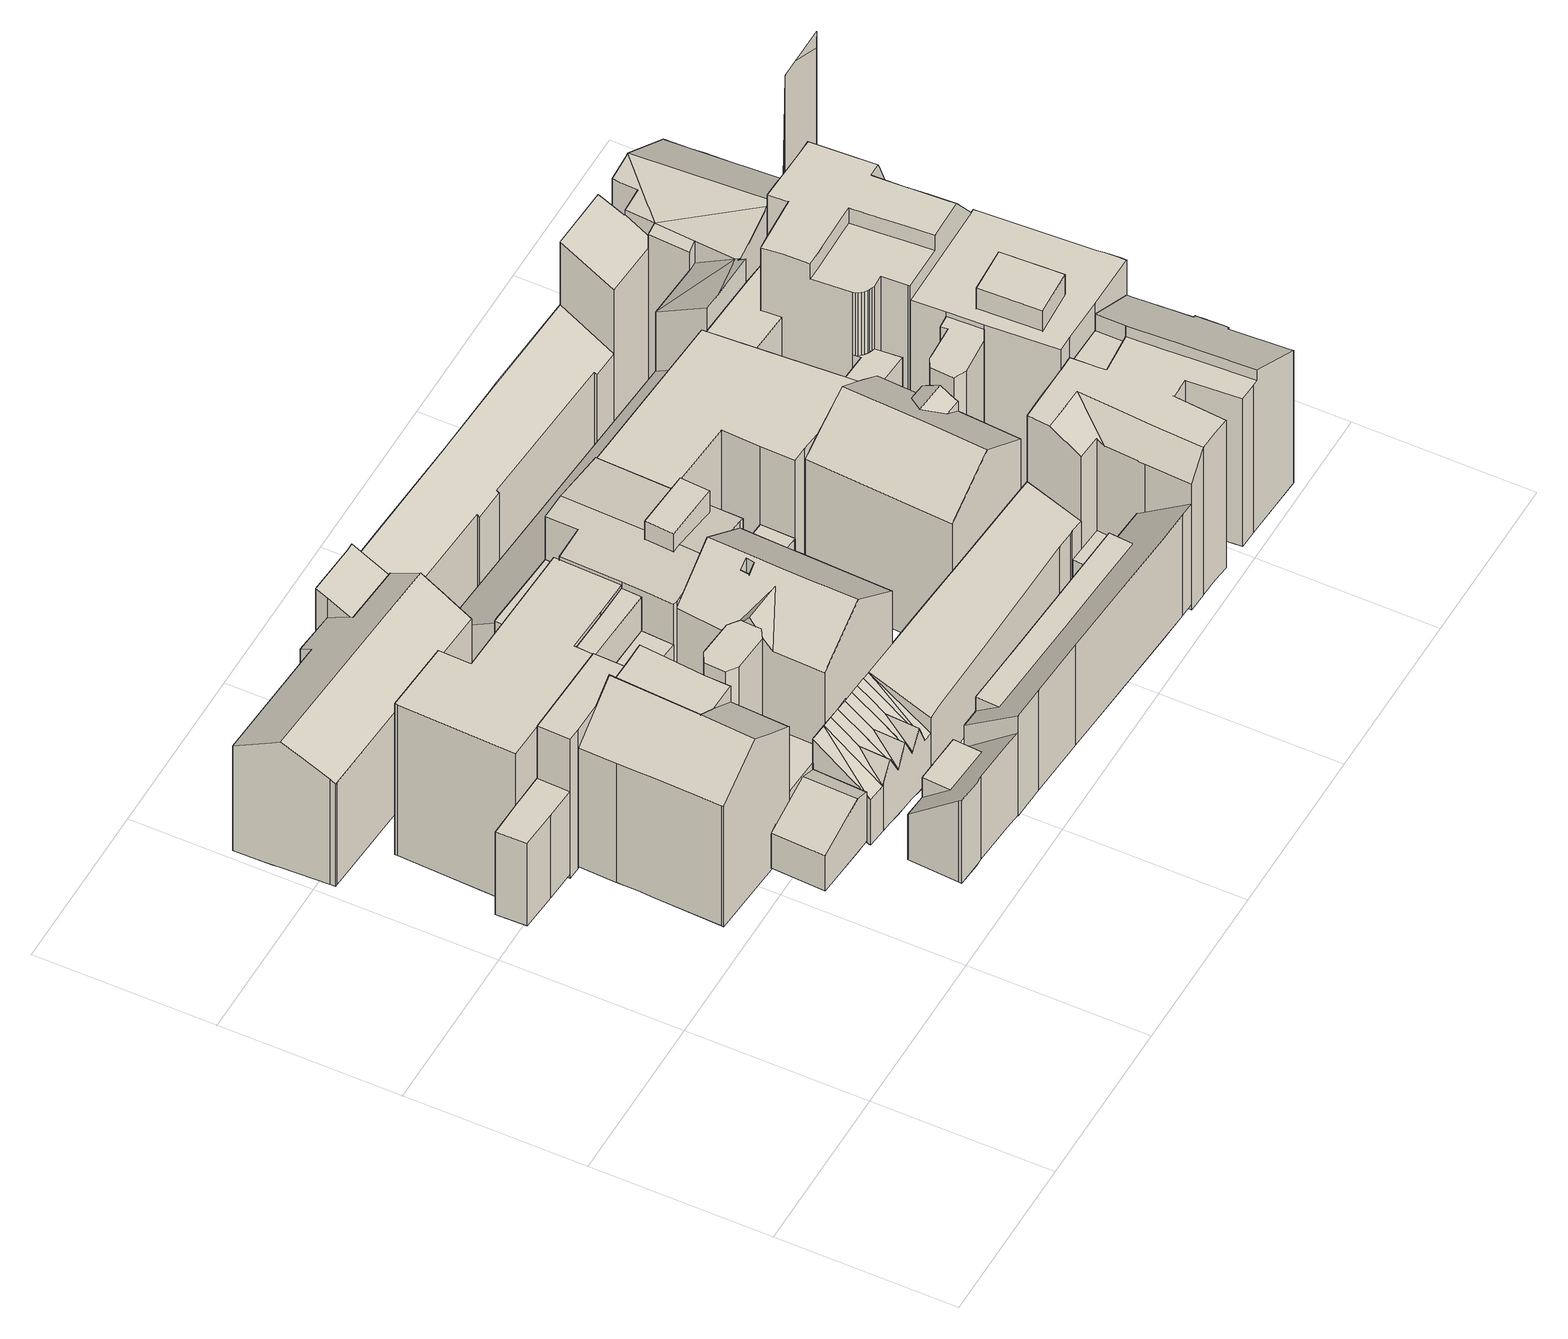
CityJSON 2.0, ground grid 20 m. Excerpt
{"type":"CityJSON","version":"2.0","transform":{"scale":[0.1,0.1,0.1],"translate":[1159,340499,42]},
"CityObjects":{
"building1":{"type":"Building","children":["building1-1","building1-2","building1-3","building1-4"]},
"building1-1":{"type":"BuildingPart","attributes":{"measuredHeight":23.34,"roofType":"SATTELDACH","HoeheDach":"68","NiedrigsteTraufeDesGebaeudes":"63","Blattnummer":"102081","HoeheGrund":"44"},"parents":["building1"],"geometry":[{"type":"Solid","lod":"2","boundaries":[[[[0,1,2,3]],[[0,4,5,1]],[[6,7,8,9]],[[10,11,7,6]],[[12,13,11,10]],[[9,8,13,12]],[[14,15,16,17,18,19,20,21,22,23,24,25]],[[26,25,24,23,22,21,20,27,28,29,30,31]],[[18,17,16,15,14,32,33,34,35,36,37,38,39,40,41,42,19],[6,9,12,10]],[[31,30,29,28,27,43,44,4,0,3,45],[7,11,13,8]],[[45,3,2,36,35,34]],[[33,32,14,25,26,31,45,34]],[[5,4,44,43,41,40,39,38]],[[27,20,19,42,41,43]],[[2,1,5,38,37,36]]]]}]},
"building1-2":{"type":"BuildingPart","attributes":{"measuredHeight":21.14,"roofType":"SATTELDACH","HoeheDach":"66","NiedrigsteTraufeDesGebaeudes":"61","Blattnummer":"102081","HoeheGrund":"44"},"parents":["building1"],"geometry":[{"type":"Solid","lod":"2","boundaries":[[[[46,47,48,49,50,51,52,53]],[[54,55,56,57]],[[52,58,59,53]],[[53,59,46]],[[60,51,50,61]],[[61,50,49,62]],[[62,49,48,63]],[[64,47,46]],[[65,66,67,68]],[[69,70,71,72,73,74,75,76,55,54]],[[62,63,77,78,72,71,70,69,54,57,79,80,65,68,81,82,60,61]],[[56,83,84,66,65,80,79,57]],[[85,58,52,51,60,82,81,68,67]],[[64,86,73,72,78,77,63,48,47]],[[75,74,73,86,64,46,59,76]],[[76,59,58,85,67,66,84,83,56,55]]]]}]},
"building1-3":{"type":"BuildingPart","attributes":{"measuredHeight":7.83,"roofType":"FLACHDACH","HoeheDach":"52","NiedrigsteTraufeDesGebaeudes":"52","Blattnummer":"102081","HoeheGrund":"45"},"parents":["building1"],"geometry":[{"type":"Solid","lod":"2","boundaries":[[[[87,88,89,90,91,92,93]],[[94,95,96,97,98,99,100]],[[100,99,88,87]],[[99,98,89,88]],[[98,97,90,89]],[[97,96,91,90]],[[96,95,92,91]],[[95,94,93,92]],[[94,100,87,93]]]]}]},
"building1-4":{"type":"BuildingPart","attributes":{"measuredHeight":21.07,"roofType":"FLACHDACH","HoeheDach":"66","NiedrigsteTraufeDesGebaeudes":"66","Blattnummer":"102081","HoeheGrund":"45"},"parents":["building1"],"geometry":[{"type":"Solid","lod":"2","boundaries":[[[[63,62,101,102,103,104,105,106]],[[107,108,109,110,111,112,113,114]],[[114,113,62,63]],[[113,112,101,62]],[[112,111,102,101]],[[111,110,103,102]],[[110,109,104,103]],[[109,108,105,104]],[[108,107,106,105]],[[107,114,63,106]]]]}]},
"building2":{"type":"Building","children":["building2-1","building2-2","building2-3","building2-4","building2-5","building2-6","building2-7","building2-8"]},
"building2-1":{"type":"BuildingPart","attributes":{"measuredHeight":11.5,"roofType":"PULTDACH","HoeheDach":"56","NiedrigsteTraufeDesGebaeudes":"53","Blattnummer":"102081","HoeheGrund":"44"},"parents":["building2"],"geometry":[{"type":"Solid","lod":"2","boundaries":[[[[115,116,117,118]],[[118,117,119,120]],[[120,119,121,122]],[[122,121,123,124]],[[124,123,125,126]],[[126,125,127,128]],[[129,130,131,132]],[[132,131,133,134]],[[135,136,137,128,127,138,139,140,141,142]],[[143,116,115,144,134,133]],[[141,145,130,129,146,142]],[[122,124,126,128,137,136,135,142,146,129,132,134,144,115,118,120]],[[140,139,138,127,125,123,121,119,117,116,143,133,131,130,145,141]]]]}]},
"building2-2":{"type":"BuildingPart","attributes":{"measuredHeight":11.26,"roofType":"PULTDACH","HoeheDach":"56","NiedrigsteTraufeDesGebaeudes":"51","Blattnummer":"102081","HoeheGrund":"45"},"parents":["building2"],"geometry":[{"type":"Solid","lod":"2","boundaries":[[[[147,148,149,150,151]],[[149,152,153,150]],[[154,155,156,157,158,159,149,148,147]],[[160,161,156,155,154]],[[162,156,161]],[[162,163,164,158,157,156]],[[165,166,167,164,163,168]],[[169,165,168]],[[170,165,169]],[[170,171,172,167,166,165]],[[173,174,175,176,172,171,177]],[[178,174,173]],[[179,174,178]],[[179,180,176,175,174]],[[181,182,180,179]],[[183,181,179]],[[184,153,152,92]],[[162,168,163]],[[170,177,171]],[[185,186,187,188,189,190,191,192,193,194,195,196,197,184,92,198,91,199,200,201,202,203,204,205]],[[149,159,158,164,167,172,176,180,182,205,204,203,202,201,200,199,91,198,92,152]],[[193,192,191,190,189,188,187,186,183,179,178,173,177,170,169,168,162,161,160,194]],[[195,194,160,154,147,151,196]],[[181,183,186,185,205,182]],[[151,150,153,184,197,196]]]]}]},
"building2-3":{"type":"BuildingPart","attributes":{"measuredHeight":22.22,"roofType":"FLACHDACH","HoeheDach":"66","NiedrigsteTraufeDesGebaeudes":"61","Blattnummer":"102081","HoeheGrund":"44"},"parents":["building2"],"geometry":[{"type":"Solid","lod":"2","boundaries":[[[[206,207,208,209,210,211,212,213,214,215,216,217,218,219,220,221,222,223]],[[224,225,226,227]],[[228,229,225,224]],[[230,231,232,233]],[[234,235,236,237]],[[238,222,221,239]],[[239,221,220,240]],[[240,220,219,241]],[[241,219,218,242]],[[242,218,217,243]],[[243,217,216,244]],[[244,216,215,245]],[[245,215,214,246]],[[246,214,213,247]],[[247,213,212,248]],[[248,212,211,249]],[[249,211,210,250]],[[251,252,253,254,209,208,207,206,223,255]],[[226,256,257,258,259,260,261,262,263,264,265,227]],[[248,249,250,266,234,237,267,268,269,270,269,271,272,273,228,224,227,265,264,263,262,261,274,275,276,277,278,279,230,233,280,281,282,283,284,238,239,240,241,242,243,244,245,246,247]],[[285,286,287,288,289,290,291,292,293,292,294,295,236,235,254,253,252,251,255,296,297,298,299,232,231,300,301,302,303]],[[229,289,288,287,286,259,258,257,256,226,225]],[[301,300,231,230,279,278,277,302]],[[273,272,271,291,290,289,229,228]],[[299,298,297,282,281,280,233,232]],[[297,296,255,223,222,238,284,283,282]],[[266,250,210,209,254,235,234]],[[267,237,236,295,294,268]],[[271,269,270,293,292,291]],[[269,268,294,292,293,270]],[[274,261,260,304,305,275]],[[305,303,302,277,276,275]],[[304,260,259,286,285,303,305]]]]}]},
"building2-4":{"type":"BuildingPart","attributes":{"measuredHeight":14.08,"roofType":"PULTDACH","HoeheDach":"59","NiedrigsteTraufeDesGebaeudes":"54","Blattnummer":"102081","HoeheGrund":"45"},"parents":["building2"],"geometry":[{"type":"Solid","lod":"2","boundaries":[[[[306,307,308,309,310,311]],[[312,313,314,315]],[[315,314,316,317]],[[318,319,320,321]],[[311,310,322]],[[323,309,308,324]],[[325,307,306]],[[326,327,328,329]],[[329,328,330,331]],[[331,330,332,333]],[[333,332,334,335]],[[331,333,335,336,318,321,337,312,315,317,338,323,324,339,326,329]],[[340,320,319,341,334,332,330,328,327,325,306,311,322,316,314,313]],[[307,325,327,326,339,324,308]],[[336,335,334,341,319,318]],[[337,321,320,340,313,312]],[[322,310,309,323,338,317,316]]]]}]},
"building2-5":{"type":"BuildingPart","attributes":{"measuredHeight":4.6,"roofType":"FLACHDACH","HoeheDach":"49","NiedrigsteTraufeDesGebaeudes":"49","Blattnummer":"102081","HoeheGrund":"45"},"parents":["building2"],"geometry":[{"type":"Solid","lod":"2","boundaries":[[[[342,343,344,345,346,347]],[[348,349,350,351,352,353]],[[353,352,343,342]],[[352,351,344,343]],[[351,350,345,344]],[[350,349,346,345]],[[349,348,347,346]],[[348,353,342,347]]]]}]},
"building2-6":{"type":"BuildingPart","attributes":{"measuredHeight":19.61,"roofType":"FLACHDACH","HoeheDach":"64","NiedrigsteTraufeDesGebaeudes":"64","Blattnummer":"102081","HoeheGrund":"44"},"parents":["building2"],"geometry":[{"type":"Solid","lod":"2","boundaries":[[[[354,355,356,357]],[[358,359,360,361]],[[361,360,355,354]],[[360,359,356,355]],[[359,358,357,356]],[[358,361,354,357]]]]}]},
"building2-7":{"type":"BuildingPart","attributes":{"measuredHeight":11.61,"roofType":"PULTDACH","HoeheDach":"56","NiedrigsteTraufeDesGebaeudes":"51","Blattnummer":"102081","HoeheGrund":"45"},"parents":["building2"],"geometry":[{"type":"Solid","lod":"2","boundaries":[[[[362,363,364,365,366]],[[367,368,369,370]],[[370,369,371,372]],[[366,365,373]],[[374,363,362]],[[375,376,377,378]],[[378,379,380,381,367,370,372,382,383,384,375]],[[385,386,387,377,376,374,362,366,373,371,369,368]],[[363,374,376,375,384,383,364]],[[379,378,377,387,386,380]],[[381,380,386,385,368,367]],[[373,365,364,383,382,372,371]]]]}]},
"building2-8":{"type":"BuildingPart","attributes":{"measuredHeight":7.51,"roofType":"SATTELDACH","HoeheDach":"52","NiedrigsteTraufeDesGebaeudes":"50","Blattnummer":"102081","HoeheGrund":"45"},"parents":["building2"],"geometry":[{"type":"Solid","lod":"2","boundaries":[[[[388,389,390,391,392]],[[393,392,391,394]],[[394,391,390,395]],[[396,397,398,393,394,395,399,400,401]],[[389,402,403,401,400,399,395,390]],[[397,396,401,403,404,405]],[[398,397,405,388,392,393]],[[405,404,403,402,389,388]]]]}]},
"building3":{"type":"Building","children":["building3-1","building3-2","building3-3","building3-4","building3-5","building3-6","building3-7","building3-8","building3-9","building3-10","building3-11","building3-12","building3-13"]},
"building3-1":{"type":"BuildingPart","attributes":{"measuredHeight":15.81,"roofType":"FLACHDACH","HoeheDach":"58","NiedrigsteTraufeDesGebaeudes":"54","Blattnummer":"102081","HoeheGrund":"42"},"parents":["building3"],"geometry":[{"type":"Solid","lod":"2","boundaries":[[[[406,407,408,409,410,411]],[[412,413,414,415,416,417]],[[415,414,418,419,420,411,410]],[[417,416,409,408]],[[421,422,423,413,412,407,406]],[[409,416,415,410]],[[407,412,417,408]],[[413,423,418,414]],[[423,422,419,418]],[[422,421,420,419]],[[421,406,411,420]]]]}]},
"building3-2":{"type":"BuildingPart","attributes":{"measuredHeight":19.51,"roofType":"FLACHDACH","HoeheDach":"63","NiedrigsteTraufeDesGebaeudes":"63","Blattnummer":"102081","HoeheGrund":"43"},"parents":["building3"],"geometry":[{"type":"Solid","lod":"2","boundaries":[[[[424,425,426,427,428,429,430,431]],[[432,433,434,435,436,437,438,439]],[[439,438,425,424]],[[438,437,426,425]],[[437,436,427,426]],[[436,435,428,427]],[[435,434,429,428]],[[434,433,430,429]],[[433,432,431,430]],[[432,439,424,431]]]]}]},
"building3-3":{"type":"BuildingPart","attributes":{"measuredHeight":19.5,"roofType":"FLACHDACH","HoeheDach":"64","NiedrigsteTraufeDesGebaeudes":"64","Blattnummer":"102081","HoeheGrund":"44"},"parents":["building3"],"geometry":[{"type":"Solid","lod":"2","boundaries":[[[[440,441,442,443,444]],[[445,446,447,448,449]],[[449,448,441,440]],[[448,447,442,441]],[[447,446,443,442]],[[446,445,444,443]],[[445,449,440,444]]]]}]},
"building3-4":{"type":"BuildingPart","attributes":{"measuredHeight":8.57,"roofType":"FLACHDACH","HoeheDach":"53","NiedrigsteTraufeDesGebaeudes":"53","Blattnummer":"102081","HoeheGrund":"44"},"parents":["building3"],"geometry":[{"type":"Solid","lod":"2","boundaries":[[[[450,451,452,453,454,455]],[[456,457,458,459,460,461]],[[461,460,451,450]],[[460,459,452,451]],[[459,458,453,452]],[[458,457,454,453]],[[457,456,455,454]],[[456,461,450,455]]]]}]},
"building3-5":{"type":"BuildingPart","attributes":{"measuredHeight":14.14,"roofType":"FLACHDACH","HoeheDach":"58","NiedrigsteTraufeDesGebaeudes":"58","Blattnummer":"102081","HoeheGrund":"44"},"parents":["building3"],"geometry":[{"type":"Solid","lod":"2","boundaries":[[[[440,462,463,464,441]],[[465,466,467,468,469]],[[469,468,462,440]],[[468,467,463,462]],[[467,466,464,463]],[[466,465,441,464]],[[465,469,440,441]]]]}]},
"building3-6":{"type":"BuildingPart","attributes":{"measuredHeight":11.63,"roofType":"FLACHDACH","HoeheDach":"56","NiedrigsteTraufeDesGebaeudes":"56","Blattnummer":"102081","HoeheGrund":"45"},"parents":["building3"],"geometry":[{"type":"Solid","lod":"2","boundaries":[[[[470,471,472,473,474,475]],[[476,477,478,479,480,481]],[[481,480,471,470]],[[480,479,472,471]],[[479,478,473,472]],[[478,477,474,473]],[[477,476,475,474]],[[476,481,470,475]]]]}]},
"building3-7":{"type":"BuildingPart","attributes":{"measuredHeight":16.98,"roofType":"FLACHDACH","HoeheDach":"61","NiedrigsteTraufeDesGebaeudes":"61","Blattnummer":"102081","HoeheGrund":"44"},"parents":["building3"],"geometry":[{"type":"Solid","lod":"2","boundaries":[[[[482,483,484,485,486,487,488,489,490,491,492,493,494,495,496]],[[497,498,499,500,501,502,503,504,505,506,507,508,509,510,511]],[[511,510,483,482]],[[510,509,484,483]],[[509,508,485,484]],[[508,507,486,485]],[[507,506,487,486]],[[506,505,488,487]],[[505,504,489,488]],[[504,503,490,489]],[[503,502,491,490]],[[502,501,492,491]],[[501,500,493,492]],[[500,499,494,493]],[[499,498,495,494]],[[498,497,496,495]],[[497,511,482,496]]]]}]},
"building3-8":{"type":"BuildingPart","attributes":{"measuredHeight":19.28,"roofType":"FLACHDACH","HoeheDach":"63","NiedrigsteTraufeDesGebaeudes":"63","Blattnummer":"102081","HoeheGrund":"44"},"parents":["building3"],"geometry":[{"type":"Solid","lod":"2","boundaries":[[[[512,513,514,515,516]],[[517,518,519,520,521]],[[521,520,513,512]],[[520,519,514,513]],[[519,518,515,514]],[[518,517,516,515]],[[517,521,512,516]]]]}]},
"building3-9":{"type":"BuildingPart","attributes":{"measuredHeight":22.98,"roofType":"FLACHDACH","HoeheDach":"67","NiedrigsteTraufeDesGebaeudes":"67","Blattnummer":"102081","HoeheGrund":"44"},"parents":["building3"],"geometry":[{"type":"Solid","lod":"2","boundaries":[[[[522,523,524,525]],[[526,527,528,529]],[[529,528,523,522]],[[528,527,524,523]],[[527,526,525,524]],[[526,529,522,525]]]]}]},
"building3-10":{"type":"BuildingPart","attributes":{"measuredHeight":21.34,"roofType":"SATTELDACH","HoeheDach":"65","NiedrigsteTraufeDesGebaeudes":"64","Blattnummer":"102081","HoeheGrund":"43"},"parents":["building3"],"geometry":[{"type":"Solid","lod":"2","boundaries":[[[[530,531,532,533,534,535,536,537,538,539,540,541,542]],[[543,544,545,546,547,548,536,535,549,550,532,531]],[[551,540,539,552]],[[552,539,538,553]],[[553,538,537,554]],[[555,534,533,556]],[[557,530,542,558]],[[559,550,549,560]],[[561,547,546,562]],[[562,546,545,563]],[[563,545,544,564]],[[564,544,543,565]],[[536,548,547,561,566,567,554,537]],[[568,565,543,531,530,557]],[[532,550,559,569,556,533]],[[570,560,549,535,534,555]],[[542,541,540,551,571,558]],[[562,563,564,565,568,557,558,571,551,552,553,554,567,566,561],[570,555,556,569,559,560]]]]}]},
"building3-11":{"type":"BuildingPart","attributes":{"measuredHeight":21.21,"roofType":"FLACHDACH","HoeheDach":"64","NiedrigsteTraufeDesGebaeudes":"64","Blattnummer":"102081","HoeheGrund":"42"},"parents":["building3"],"geometry":[{"type":"Solid","lod":"2","boundaries":[[[[572,573,574,415,410,411,420,575,576,577,578,579]],[[580,581,582,583,584,585,586,587,588,589,590,591]],[[591,590,573,572]],[[590,589,574,573]],[[589,588,415,574]],[[588,587,410,415]],[[587,586,411,410]],[[586,585,420,411]],[[585,584,575,420]],[[584,583,576,575]],[[583,582,577,576]],[[582,581,578,577]],[[581,580,579,578]],[[580,591,572,579]]]]}]},
"building3-12":{"type":"BuildingPart","attributes":{"measuredHeight":28.56,"roofType":"FLACHDACH","HoeheDach":"72","NiedrigsteTraufeDesGebaeudes":"67","Blattnummer":"102081","HoeheGrund":"43"},"parents":["building3"],"geometry":[{"type":"Solid","lod":"2","boundaries":[[[[592,593,594,595]],[[595,594,596,597]],[[597,596,598,599]],[[599,598,600,601]],[[601,600,602,603]],[[603,602,604,605]],[[605,604,606,607]],[[607,606,608,609]],[[609,608,610,611]],[[612,613,614,615]],[[616,617,618,619]],[[620,621,622,623]],[[624,625,626,617,616,627,628,629,630,631]],[[632,633,612,615,634,592,595,597,599,601,603,605,607,609,611,635,636,637,638,639,640,641,642,643,644,645,646,630,629,628,627,616,619,647,620,623]],[[648,649,650,651,652,653,654,655,656,657,658,659,660,661,662,663,664,665,666,667,668,669,670,671]],[[658,657,656,622,621,672,618,617,626,625,673,659]],[[671,670,669,668,640,639,638,637]],[[674,675,676,677,652,651,650,649]],[[636,635,611,610,674,649,648,671,637]],[[612,633,632,623,622,656,655,678,613]],[[663,662,631,630,646,645,644,664]],[[679,680,678,655,654,653,652,677]],[[672,621,620,647,619,618]],[[673,625,660,659]],[[641,640,668,667,666,642]],[[665,664,644,643,642,666]],[[634,615,614,681,593,592]],[[661,660,625,624,631,662]],[[610,608,606,604,602,600,598,596,594,593,681,614,613,678,680,679,677,676,675,674]]]]}]},
"building3-13":{"type":"BuildingPart","attributes":{"measuredHeight":20.29,"roofType":"FLACHDACH","HoeheDach":"64","NiedrigsteTraufeDesGebaeudes":"64","Blattnummer":"102081","HoeheGrund":"43"},"parents":["building3"],"geometry":[{"type":"Solid","lod":"2","boundaries":[[[[682,683,684,685,686,687,688,689,690,691]],[[692,693,694,695,696,697,698,699,700,701]],[[701,700,683,682]],[[700,699,684,683]],[[699,698,685,684]],[[698,697,686,685]],[[697,696,687,686]],[[696,695,688,687]],[[695,694,689,688]],[[694,693,690,689]],[[693,692,691,690]],[[692,701,682,691]]]]}]},
"building4":{"type":"Building","children":["building4-1","building4-2","building4-3","building4-4","building4-5"]},
"building4-1":{"type":"BuildingPart","attributes":{"measuredHeight":16.82,"roofType":"PULTDACH","HoeheDach":"60","NiedrigsteTraufeDesGebaeudes":"58","Blattnummer":"102081","HoeheGrund":"43"},"parents":["building4"],"geometry":[{"type":"Solid","lod":"2","boundaries":[[[[702,703,704,705,706,707]],[[708,709,710,711,712,713]],[[708,707,706,709]],[[709,706,705,710]],[[710,705,704,711]],[[711,704,703,712]],[[712,703,702,713]],[[713,702,707,708]]]]}]},
"building4-2":{"type":"BuildingPart","attributes":{"measuredHeight":17.64,"roofType":"SATTELDACH","HoeheDach":"60","NiedrigsteTraufeDesGebaeudes":"56","Blattnummer":"102081","HoeheGrund":"42"},"parents":["building4"],"geometry":[{"type":"Solid","lod":"2","boundaries":[[[[714,715,716,717,718,719,720,721,722,723]],[[724,725,726,727,728,716,715]],[[729,723,722,730]],[[730,722,721,731]],[[731,721,720,732]],[[732,720,719,733]],[[733,719,718,734]],[[734,718,717,735]],[[736,728,727,737]],[[737,727,726,738]],[[738,726,725,739]],[[739,725,724,740]],[[741,742,740,724,715,714,723,729]],[[728,736,743,735,717,716]],[[735,743,736,737,738,739,740,742,741,729,730,731,732,733,734]]]]}]},
"building4-3":{"type":"BuildingPart","attributes":{"measuredHeight":42.52,"roofType":"PULTDACH","HoeheDach":"85","NiedrigsteTraufeDesGebaeudes":"62","Blattnummer":"102081","HoeheGrund":"42"},"parents":["building4"],"geometry":[{"type":"Solid","lod":"2","boundaries":[[[[744,745,746,747,748,749,750,751,752,753,754]],[[755,756,757,758,759,754,753,760,761,762,763,764,765]],[[762,761,760,766,767,768,763]],[[751,750,769,752]],[[770,771,772,773,774,775]],[[776,777,778,779,780,781,782,783]],[[784,785,786,787,788,789,790]],[[791,768,792,793]],[[773,794,795,796,797,798,799]],[[800,765,764,768,791]],[[767,766,772,771]],[[760,753,752,769,777,766]],[[769,801,802,803,804,805,806,807,808,809,778,777]],[[810,790,789,811,812,801,813]],[[748,814,785,784,815,816,749]],[[817,793,792,818]],[[819,799,798,820]],[[820,798,797,821]],[[821,797,796,822]],[[774,773,799,819]],[[768,764,763]],[[755,765,800,823]],[[773,772,766,794]],[[824,767,771,770]],[[768,767,824]],[[794,766,825,795]],[[779,778,809,826]],[[826,809,808,827]],[[827,808,807,828]],[[801,812,802]],[[829,811,789,788]],[[784,790,810,815]],[[815,810,813,816]],[[786,785,814,830]],[[830,814,748,747]],[[830,747,746,745,744,754,759,758,757,756,755,823,831,817,818,832,775,774,819,820,821,822,833,834,835,782,781,780,779,826,827,828,836,837,838,839,840,829,788,787,786]],[[829,840,839,838,837,805,804,803,802,812,811]],[[816,813,801,769,750,749]],[[806,805,837,836,828,807]],[[841,842,783,782,835,834]],[[841,834,833,822,796,795,825]],[[843,770,775,832,818,792]],[[831,823,800,791,793,817]],[[777,776,783,842,841,825,766]],[[768,824,770,843,792]]]]}]},
"building4-4":{"type":"BuildingPart","attributes":{"measuredHeight":14.6,"roofType":"PULTDACH","HoeheDach":"57","NiedrigsteTraufeDesGebaeudes":"54","Blattnummer":"102081","HoeheGrund":"43"},"parents":["building4"],"geometry":[{"type":"Solid","lod":"2","boundaries":[[[[844,845,846,847]],[[847,846,848,849]],[[850,851,852,853]],[[853,852,854,855]],[[855,854,856,857]],[[857,856,858,859]],[[859,858,860,861]],[[861,860,862,863]],[[863,862,864,865]],[[866,867,868,869]],[[870,851,850,871,869,868]],[[872,867,866,873,849,848]],[[864,874,845,844,875,865]],[[871,850,853,855,857,859,861,863,865,875,844,847,849,873,866,869]],[[862,860,858,856,854,852,851,870,868,867,872,848,846,845,874,864]]]]}]},
"building4-5":{"type":"BuildingPart","attributes":{"measuredHeight":14.84,"roofType":"PULTDACH","HoeheDach":"58","NiedrigsteTraufeDesGebaeudes":"54","Blattnummer":"102081","HoeheGrund":"43"},"parents":["building4"],"geometry":[{"type":"Solid","lod":"2","boundaries":[[[[876,877,878,879,880,881,882,883,884]],[[885,886,887,888,889,890,891,892,893]],[[885,884,883,886]],[[886,883,882,887]],[[887,882,881,888]],[[888,881,880,889]],[[889,880,879,890]],[[893,892,877,876,884,885]],[[891,890,879,878,877,892]]]]}]},
"building5":{"type":"Building","children":["building5-1","building5-2","building5-3","building5-4"]},
"building5-1":{"type":"BuildingPart","attributes":{"measuredHeight":22.81,"roofType":"SATTELDACH","HoeheDach":"67","NiedrigsteTraufeDesGebaeudes":"62","Blattnummer":"102081","HoeheGrund":"44"},"parents":["building5"],"geometry":[{"type":"Solid","lod":"2","boundaries":[[[[894,895,896,897,898]],[[899,900,901,902,903,904,905,906,896,895,894]],[[907,908,909,903,902]],[[901,910,911,907,902]],[[912,898,897,913]],[[903,909,904]],[[900,910,901]],[[914,915,916,917,918,919,920,912,913,921,922,923]],[[896,906,905,923,922,921,913,897]],[[911,917,916,915,908,907]],[[910,900,899,919,918,917,911]],[[915,914,923,905,904,909,908]],[[920,919,899,894,898,912]]]]}]},
"building5-2":{"type":"BuildingPart","attributes":{"measuredHeight":22.89,"roofType":"FLACHDACH","HoeheDach":"67","NiedrigsteTraufeDesGebaeudes":"67","Blattnummer":"102081","HoeheGrund":"44"},"parents":["building5"],"geometry":[{"type":"Solid","lod":"2","boundaries":[[[[924,925,926,927,928,929,930,931,932]],[[933,934,935,936,937,938,939,940,941]],[[941,940,925,924]],[[940,939,926,925]],[[939,938,927,926]],[[938,937,928,927]],[[937,936,929,928]],[[936,935,930,929]],[[935,934,931,930]],[[934,933,932,931]],[[933,941,924,932]]]]}]},
"building5-3":{"type":"BuildingPart","attributes":{"measuredHeight":26.37,"roofType":"FLACHDACH","HoeheDach":"70","NiedrigsteTraufeDesGebaeudes":"70","Blattnummer":"102081","HoeheGrund":"44"},"parents":["building5"],"geometry":[{"type":"Solid","lod":"2","boundaries":[[[[942,943,944,945]],[[946,947,948,949]],[[949,948,943,942]],[[948,947,944,943]],[[947,946,945,944]],[[946,949,942,945]]]]}]},
"building5-4":{"type":"BuildingPart","attributes":{"measuredHeight":23.99,"roofType":"FLACHDACH","HoeheDach":"67","NiedrigsteTraufeDesGebaeudes":"67","Blattnummer":"102081","HoeheGrund":"43"},"parents":["building5"],"geometry":[{"type":"Solid","lod":"2","boundaries":[[[[950,951,952,953]],[[951,954,955,952]],[[954,956,957,955]],[[956,958,959,957]],[[958,960,961,959]],[[960,962,963,961]],[[964,965,966,967]],[[965,968,969,966]],[[968,970,971,969]],[[970,964,967,971]],[[963,972,973,974,975,953,952,955,957,959,961],[967,966,969,971]],[[960,958,956,954,951,950,976,977,978,979,962],[970,968,965,964]],[[962,979,972,963]],[[979,978,973,972]],[[978,977,974,973]],[[977,976,975,974]],[[976,950,953,975]]]]}]}
},
"vertices":[
[357,287,245],[310,290,245],[309,277,227],[309,265,210],[311,315,210],[310,300,231],[360,326,23],[360,326,246],[359,316,246],[359,316,23],[370,325,23],[370,325,254],[369,316,23],[369,316,253],[432,200,23],[434,257,23],[435,282,23],[436,307,23],[436,308,23],[438,367,23],[438,367,210],[436,308,210],[436,307,210],[435,282,210],[434,257,210],[432,200,210],[388,203,242],[375,370,256],[373,312,256],[372,286,256],[371,261,256],[369,204,256],[388,203,23],[369,204,23],[307,208,23],[309,265,23],[309,277,23],[310,290,23],[310,300,23],[311,315,23],[311,316,23],[316,372,23],[375,370,23],[316,372,212],[311,316,210],[307,208,210],
[210,277,219],[243,276,219],[243,282,219],[244,305,219],[251,378,219],[221,378,219],[189,379,219],[183,277,219],[121,220,25],[121,220,194],[121,222,194],[121,222,25],[189,379,236],[183,277,236],[221,378,25],[251,378,25],[244,305,25],[243,282,25],[243,276,197],[125,338,25],[125,338,192],[127,380,191],[127,380,25],[179,216,25],[198,215,25],[208,214,25],[241,212,25],[241,212,196],[208,214,217],[198,215,223],[179,216,236],[243,276,25],[241,214,25],[124,296,25],[125,315,25],[129,380,25],[189,379,25],[124,296,193],[125,315,192],[129,380,192],[241,214,196],
[243,282,26],[255,273,26],[297,270,26],[309,277,26],[307,208,26],[285,209,26],[241,212,26],[241,212,104],[285,209,104],[307,208,104],[309,277,104],[297,270,104],[255,273,104],[243,282,104],
[257,312,25],[298,309,25],[310,300,25],[309,277,25],[297,270,25],[255,273,25],[255,273,236],[297,270,236],[309,277,236],[310,300,236],[298,309,236],[257,312,236],[244,305,236],[243,282,236],
[543,193,22],[543,193,135],[670,185,134],[670,185,22],[682,184,133],[682,184,22],[678,124,111],[678,124,22],[662,125,112],[662,125,22],[658,125,112],[658,125,22],[638,126,112],[638,126,22],[388,203,22],[388,203,137],[432,200,136],[432,200,22],[465,198,136],[465,198,22],[401,133,22],[452,131,22],[487,130,22],[487,130,112],[452,131,112],[401,133,111],[384,133,111],[384,133,22],[517,195,135],[517,195,22],[388,199,135],[388,199,22],
[301,142,89],[303,175,114],[305,208,138],[280,146,90],[280,144,89],[285,209,138],[281,149,93],[301,142,90],[308,159,102],[316,176,115],[317,192,127],[318,207,138],[307,208,138],[302,142,92],[314,141,115],[327,139,89],[329,173,114],[331,206,137],[342,174,115],[343,186,123],[344,206,137],[327,139,90],[340,138,115],[352,137,89],[355,171,114],[357,205,137],[353,137,90],[365,173,115],[366,189,127],[367,204,137],[352,137,90],[363,135,115],[373,134,89],[378,203,137],[388,202,136],[388,203,136],[384,133,89],[281,149,26],[388,202,26],[384,133,26],[373,134,26],[363,135,26],[353,137,26],[352,137,26],[340,138,26],[327,139,26],[314,141,26],[302,142,26],[301,142,26],[280,144,26],[280,146,26],[305,208,26],[318,207,26],[331,206,26],[344,206,26],[357,205,26],[367,204,26],[378,203,26],[388,203,26],
[819,105,241],[820,95,241],[821,69,241],[824,10,241],[892,6,205],[892,10,205],[888,75,205],[892,76,203],[892,83,203],[891,104,203],[891,111,203],[890,111,204],[887,111,205],[883,176,205],[883,181,205],[819,182,239],[819,148,239],[817,148,241],[700,16,19],[700,16,195],[703,68,195],[703,68,19],[722,15,19],[722,15,225],[750,183,19],[750,183,226],[768,183,226],[768,183,19],[816,10,19],[816,10,226],[796,11,226],[796,11,19],[819,148,19],[819,182,19],[883,181,19],[883,176,19],[887,111,19],[890,111,19],[891,111,19],[891,104,19],[892,83,19],[892,76,19],[888,75,19],[892,10,19],[892,6,19],[819,105,226],[820,95,226],[821,69,226],[824,10,226],[817,148,226],[703,75,195],[704,77,195],[706,112,195],[706,113,195],[707,122,201],[707,122,19],[706,113,19],[706,112,19],[704,77,19],[703,75,19],[824,10,19],[792,70,19],[792,71,19],[769,71,19],[769,72,19],[764,12,19],[745,14,19],[723,15,19],[706,122,19],[678,124,19],[680,159,19],[682,184,19],[710,184,19],[734,183,19],[768,180,19],[769,153,19],[770,144,19],[771,144,19],[817,148,19],[708,157,226],[732,156,226],[729,111,226],[726,73,226],[723,15,226],[745,14,226],[764,12,226],[769,71,226],[769,72,226],[792,71,226],[792,70,226],[771,144,226],[770,144,226],[769,153,226],[768,180,226],[734,183,226],[710,184,226],[682,184,226],[680,159,226],[706,122,201],[678,124,201],
[650,53,141],[652,80,141],[466,91,141],[433,93,141],[403,95,141],[402,69,141],[378,36,27],[378,36,167],[381,96,121],[381,96,27],[383,96,121],[383,96,27],[485,30,27],[485,30,167],[417,34,167],[417,34,27],[403,95,121],[433,93,27],[466,91,27],[652,80,121],[659,80,27],[659,80,121],[704,77,121],[704,77,27],[703,68,128],[703,68,27],[700,16,168],[700,16,27],[683,17,168],[683,17,27],[648,19,27],[399,35,27],[403,95,27],[652,80,27],[399,35,167],[648,19,168],
[678,124,26],[707,122,26],[704,77,26],[659,80,26],[659,86,26],[662,125,26],[662,125,72],[659,86,72],[659,80,72],[704,77,72],[707,122,72],[678,124,72],
[768,183,20],[819,182,20],[819,148,20],[770,144,20],[770,144,216],[819,148,216],[819,182,216],[768,183,216],
[360,66,119],[362,98,119],[325,100,119],[304,101,119],[302,70,119],[274,43,28],[274,43,144],[274,46,142],[274,46,28],[278,103,91],[278,103,28],[304,101,91],[362,98,91],[381,96,28],[381,96,91],[378,36,144],[378,36,28],[358,38,28],[310,41,28],[300,41,28],[304,101,28],[325,100,28],[362,98,28],[300,41,144],[310,41,144],[358,38,144],
[264,150,103],[266,210,103],[241,212,92],[208,214,77],[205,154,77],[205,154,28],[208,214,28],[241,212,28],[284,203,28],[281,149,28],[264,150,28],[266,210,28],[284,209,28],[285,209,28],[284,209,96],[285,209,96],[284,203,96],[281,149,97],
[317,505,162],[260,507,162],[260,507,120],[157,511,120],[157,511,4],[317,505,4],[262,540,162],[265,540,162],[265,540,4],[158,547,4],[158,547,120],[262,540,120],[355,534,4],[354,498,4],[317,499,4],[317,499,162],[354,498,162],[355,534,162],
[766,508,12],[768,486,12],[702,482,12],[704,460,12],[648,463,12],[645,516,12],[655,515,12],[727,511,12],[727,511,207],[655,515,207],[645,516,207],[648,463,207],[704,460,207],[702,482,207],[768,486,207],[766,508,207],
[222,413,22],[221,378,22],[127,380,22],[112,381,22],[113,417,22],[113,417,217],[112,381,217],[127,380,217],[221,378,217],[222,413,217],
[442,366,21],[443,402,21],[536,396,21],[535,358,21],[534,358,21],[443,366,21],[443,366,107],[534,358,107],[535,358,107],[536,396,107],[443,402,107],[442,366,107],
[314,409,22],[312,373,22],[251,378,22],[221,378,163],[251,378,163],[312,373,163],[314,409,163],[222,413,163],
[113,417,28],[112,381,28],[76,383,28],[33,386,28],[32,420,28],[72,419,28],[72,419,144],[32,420,144],[33,386,144],[76,383,144],[112,381,144],[113,417,144],
[725,371,16],[727,344,16],[727,342,16],[680,345,16],[655,347,16],[653,380,16],[709,377,16],[708,386,16],[709,383,16],[710,381,16],[712,378,16],[714,376,16],[717,374,16],[719,373,16],[722,372,16],[722,372,186],[719,373,186],[717,374,186],[714,376,186],[712,378,186],[710,381,186],[709,383,186],[708,386,186],[709,377,186],[653,380,186],[655,347,186],[680,345,186],[727,342,186],[727,344,186],[725,371,186],
[222,413,19],[223,434,19],[274,432,19],[315,431,19],[314,409,19],[314,409,211],[315,431,211],[274,432,211],[223,434,211],[222,413,211],
[371,435,20],[437,431,20],[435,398,20],[369,403,20],[369,403,250],[435,398,250],[437,431,250],[371,435,250],
[316,372,220],[377,370,226],[379,402,226],[369,403,225],[371,435,225],[380,434,226],[383,532,226],[355,534,223],[354,498,223],[317,499,220],[315,431,220],[314,409,220],[312,373,220],[438,367,220],[442,366,220],[443,402,220],[445,445,220],[448,528,220],[387,532,225],[437,431,221],[435,398,221],[315,431,12],[317,499,12],[354,498,12],[355,534,12],[371,435,12],[369,403,12],[316,372,12],[312,373,12],[435,398,12],[437,431,12],[448,528,12],[445,445,12],[443,402,12],[442,366,12],[438,367,12],[387,532,12],[383,532,12],[377,370,12],[379,402,12],[380,434,12],[314,409,12],
[72,419,4],[77,549,4],[77,552,4],[315,431,4],[274,432,4],[223,434,4],[222,413,4],[113,417,4],[113,417,216],[222,413,216],[223,434,216],[274,432,216],[315,431,216],[317,499,216],[317,505,216],[157,511,216],[158,547,216],[77,552,216],[77,549,216],[72,419,216],
[739,372,10],[739,372,274],[725,371,274],[725,371,10],[722,372,274],[722,372,10],[719,373,274],[719,373,10],[717,374,274],[717,374,10],[714,376,274],[714,376,10],[712,378,274],[712,378,10],[710,381,274],[710,381,10],[709,383,274],[709,383,10],[708,386,274],[708,386,10],[741,341,10],[741,341,274],[741,343,274],[741,343,10],[872,380,10],[872,380,248],[872,374,248],[872,374,10],[874,348,10],[874,348,248],[874,342,248],[874,342,10],[866,486,248],[869,432,248],[871,400,248],[871,400,10],[869,432,10],[866,486,10],[865,505,10],[865,505,248],[840,342,10],[793,341,10],[739,371,10],[705,430,10],[704,460,10],[702,482,10],[718,483,10],[767,486,10],[768,486,10],[767,489,10],[766,508,10],[783,508,10],[797,507,10],[830,506,10],[846,506,10],[873,372,10],[704,460,295],[705,430,295],[721,430,295],[770,431,295],[787,431,295],[789,399,295],[791,372,295],[793,341,295],[840,342,295],[838,372,295],[836,399,295],[835,432,295],[850,432,295],[847,487,295],[846,506,295],[830,506,295],[797,507,295],[783,508,295],[766,508,295],[767,489,295],[768,486,295],[767,486,295],[718,483,295],[702,482,295],[873,372,248],[850,432,274],[705,430,274],[721,430,274],[770,431,274],[787,431,274],[793,341,274],[789,399,274],[791,372,274],[739,371,274],
[448,528,14],[645,516,14],[648,463,14],[653,380,14],[655,347,14],[553,357,14],[535,358,14],[536,396,14],[538,439,14],[445,445,14],[445,445,217],[538,439,217],[536,396,217],[535,358,217],[553,357,217],[655,347,217],[653,380,217],[648,463,217],[645,516,217],[448,528,217],
[272,658,157],[275,701,178],[266,701,178],[208,705,177],[207,692,171],[205,663,157],[205,663,9],[207,692,9],[208,705,9],[266,701,9],[275,701,9],[272,658,9],
[11,650,175],[12,641,180],[270,624,180],[271,647,167],[272,658,161],[205,663,161],[207,692,144],[158,696,144],[157,683,151],[10,692,151],[14,589,151],[14,583,147],[17,583,147],[266,567,147],[268,598,165],[10,692,4],[157,683,4],[158,696,4],[207,692,4],[205,663,4],[272,658,4],[271,647,4],[268,598,4],[266,567,4],[17,583,4],[14,583,4],[14,589,4],[11,650,4],[12,641,4],[270,624,4],
[797,516,5],[797,513,5],[797,510,5],[797,507,5],[797,507,201],[797,510,201],[797,510,247],[797,513,247],[797,516,247],[797,523,247],[797,523,5],[727,519,5],[730,519,5],[749,520,5],[786,522,5],[793,523,5],[793,523,246],[786,522,244],[749,520,236],[730,519,232],[730,519,235],[727,519,236],[736,614,232],[733,569,232],[730,524,232],[801,510,248],[722,569,201],[722,569,226],[725,615,226],[725,615,206],[725,615,5],[722,569,5],[791,672,247],[792,672,248],[856,668,208],[856,668,5],[792,672,5],[791,672,5],[763,674,5],[763,674,239],[866,507,201],[866,506,201],[866,506,5],[866,507,5],[866,508,5],[866,508,342],[866,507,430],[674,514,239],[659,573,201],[655,515,239],[736,614,206],[738,647,225],[737,647,225],[736,675,242],[665,679,241],[662,619,206],[727,511,241],[861,509,211],[865,509,208],[861,577,208],[860,595,208],[859,625,208],[858,639,208],[857,666,208],[858,666,207],[858,668,207],[801,507,430],[865,508,348],[865,509,211],[801,510,211],[865,505,201],[801,507,201],[801,510,201],[655,515,5],[659,573,5],[662,619,5],[665,679,5],[736,675,5],[737,647,5],[727,511,5],[733,569,201],[738,647,232],[858,668,5],[858,666,5],[857,666,5],[865,508,5],[865,505,5],[674,514,5],[720,569,5],[738,647,5],[761,645,5],[762,665,5],[858,639,5],[859,625,5],[860,595,5],[861,577,5],[865,509,5],[761,645,239],[762,665,239],[720,569,201],
[275,701,7],[275,701,151],[327,698,152],[327,698,7],[448,691,152],[448,691,7],[662,619,7],[662,619,116],[630,621,116],[630,621,7],[630,624,118],[630,624,7],[450,636,118],[450,636,7],[450,633,116],[450,633,7],[413,635,116],[413,635,7],[414,638,118],[414,638,7],[271,647,118],[271,647,7],[544,686,7],[544,686,153],[665,679,153],[665,679,7],[665,678,152],[665,678,7],[530,687,152],[530,687,7],[272,658,125],[272,658,7],
[355,534,156],[387,532,156],[448,528,156],[645,516,156],[655,515,156],[659,573,118],[268,598,118],[266,567,139],[265,540,156],[265,540,8],[266,567,8],[268,598,8],[659,573,8],[655,515,8],[645,516,8],[448,528,8],[387,532,8],[355,534,8],
[608,189,246],[612,251,246],[618,350,246],[553,357,202],[543,193,202],[670,185,204],[675,255,204],[656,257,217],[639,278,229],[658,297,217],[677,295,204],[680,345,204],[655,347,222],[676,275,229],[677,286,223],[677,295,217],[675,255,217],[675,260,220],[543,193,18],[553,357,18],[677,295,18],[677,286,18],[676,275,18],[675,260,18],[675,255,18],[670,185,18],[608,189,18],[618,350,18],[655,347,18],[680,345,18],
[675,260,20],[677,286,20],[687,292,20],[729,294,20],[728,302,20],[743,303,20],[745,263,20],[731,256,20],[689,253,20],[689,253,248],[731,256,248],[745,263,248],[743,303,248],[728,302,248],[729,294,248],[687,292,248],[677,286,248],[675,260,248],
[813,283,18],[816,213,18],[764,210,18],[761,280,18],[761,280,282],[764,210,282],[816,213,282],[813,283,282],
[883,188,254],[883,181,254],[883,181,14],[883,188,14],[819,182,254],[819,182,14],[768,183,254],[768,183,14],[750,183,254],[750,183,14],[745,263,254],[745,263,14],[743,303,254],[743,303,14],[813,283,254],[761,280,254],[761,280,14],[813,283,14],[764,210,254],[764,210,14],[816,213,254],[816,213,14],[741,341,14],[874,342,14],[881,213,14],[882,205,14],[882,205,254],[881,213,254],[874,342,254],[741,341,254]
]}
